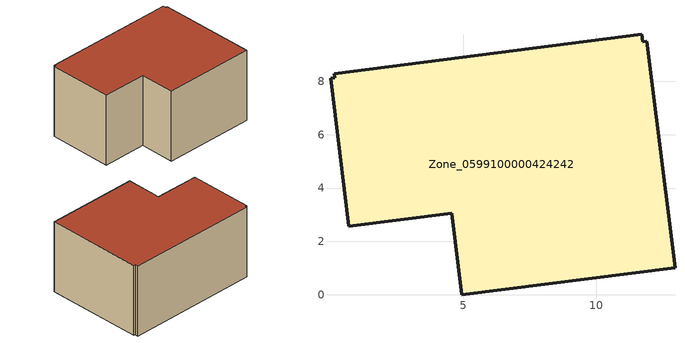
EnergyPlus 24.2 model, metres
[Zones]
Zone_0599100000424242
 floor ground (C_G): 11.7,9.77 11.73,9.5 11.88,9.5 12.95,1 4.95,0 4.57,3.06 0.71,2.57 0.02,8.12 0.18,8.14 0.16,8.3 z0.17
 wall outside (C_F): 4.57,3.06 4.95,0 12.95,1 11.88,9.5 11.73,9.5 11.7,9.77 0.16,8.3 0.18,8.14 0.02,8.12 0.71,2.57 4.57,3.06 z0.17:6.46
 roof outside (C_R): 11.73,9.5 11.7,9.77 0.16,8.3 0.18,8.14 0.02,8.12 0.71,2.57 4.57,3.06 4.95,0 12.95,1 11.88,9.5 z6.46
[BUILDING]
Pand.0599100000424242: North Axis=0; Terrain=City; Loads Convergence Tolerance Value=0.04; Temperature Convergence Tolerance Value=0.4; Solar Distribution=FullExterior; Maximum Number of Warmup Days=25; Minimum Number of Warmup Days=1
[Site:Location]
Rotterdam.The.Hague.AP_ZH_NLD Design_Conditions: Latitude=51.96; Longitude=4.45; Time Zone=1; Elevation=-4.5
[SITE:GROUNDTEMPERATURE:BUILDINGSURFACE]
18, 18, 18, 18, 18, 18, 18, 18, 18, 18, 18, 18
[MATERIAL] Thermal Absorptance=0.9; Solar Absorptance=0.7; Visible Absorptance=0.7
Name | Roughness | Thickness | Conductivity | Density | Specific Heat
G.D.1992-2005 | MediumSmooth | 0.15 | 0.06 | 540 | 1210
F.D.1992-2005 | Rough | 0.3 | 0.12 | 1920 | 840
R.D.1992-2005 | MediumRough | 0.2 | 0.08 | 1500 | 1000
[CONSTRUCTION]
C_G: G.D.1992-2005
C_F: F.D.1992-2005
C_R: R.D.1992-2005
[ZONE]
Zone_0599100000424242: Type=1; Multiplier=1; Ceiling Height=Autocalculate; Volume=Autocalculate; Floor Area=autocalculate; Part of Total Floor Area=Yes
[ZONEINFILTRATION:DESIGNFLOWRATE]
Infil_Zone_0599100000424242: Zone or ZoneList or Space or SpaceList=Zone_0599100000424242; Schedule=AlwaysOn; Design Flow Rate Calculation Method=Flow/Area; Flow Rate per Floor Area=0.0021; Constant Term Coefficient=1; Temperature Term Coefficient=0; Velocity Term Coefficient=0; Velocity Squared Term Coefficient=0
[HVACTEMPLATE:ZONE:IDEALLOADSAIRSYSTEM]
Zone_0599100000424242: Maximum Heating Supply Air Temperature=50; Minimum Cooling Supply Air Temperature=13; Maximum Heating Supply Air Humidity Ratio=0.0156; Minimum Cooling Supply Air Humidity Ratio=0.0077; Heating Limit=NoLimit; Cooling Limit=NoLimit; Dehumidification Control Type=ConstantSensibleHeatRatio; Cooling Sensible Heat Ratio=0.7; Dehumidification Setpoint=60; Humidification Control Type=None; Humidification Setpoint=30; Outdoor Air Method=None; Outdoor Air Flow Rate per Person=0.00944; Outdoor Air Flow Rate per Zone Floor Area=0; Outdoor Air Flow Rate per Zone=0; Demand Controlled Ventilation Type=None; Outdoor Air Economizer Type=NoEconomizer; Heat Recovery Type=None; Sensible Heat Recovery Effectiveness=0.7; Latent Heat Recovery Effectiveness=0.65
[ZONECONTROL:THERMOSTAT]
ThermostatControl_Zone_0599100000424242: Zone or ZoneList=Zone_0599100000424242; Control Type Schedule=DualSetpointControlType; Control 1=Thermostat_Zone_0599100000424242; Temperature Difference Between Cutout And Setpoint=0
[THERMOSTATSETPOINT:DUALSETPOINT]
Thermostat_Zone_0599100000424242: Heating Setpoint Temperature Schedule=HeatingSetpoint_Zone_0599100000424242; Cooling Setpoint Temperature Schedule=CoolingSetpoint_Zone_0599100000424242
[SCHEDULE:COMPACT]
HeatingSetpoint_Zone_0599100000424242: Through: 12/31, For: AllDays, Until: 24:00, 21
CoolingSetpoint_Zone_0599100000424242: Through: 12/31, For: AllDays, Until: 24:00, 24
DualSetpointControlType: Through: 12/31, For: AllDays, Until: 24:00, 4
AlwaysOn: Through: 12/31, For: AllDays, Until: 24:00, 1
